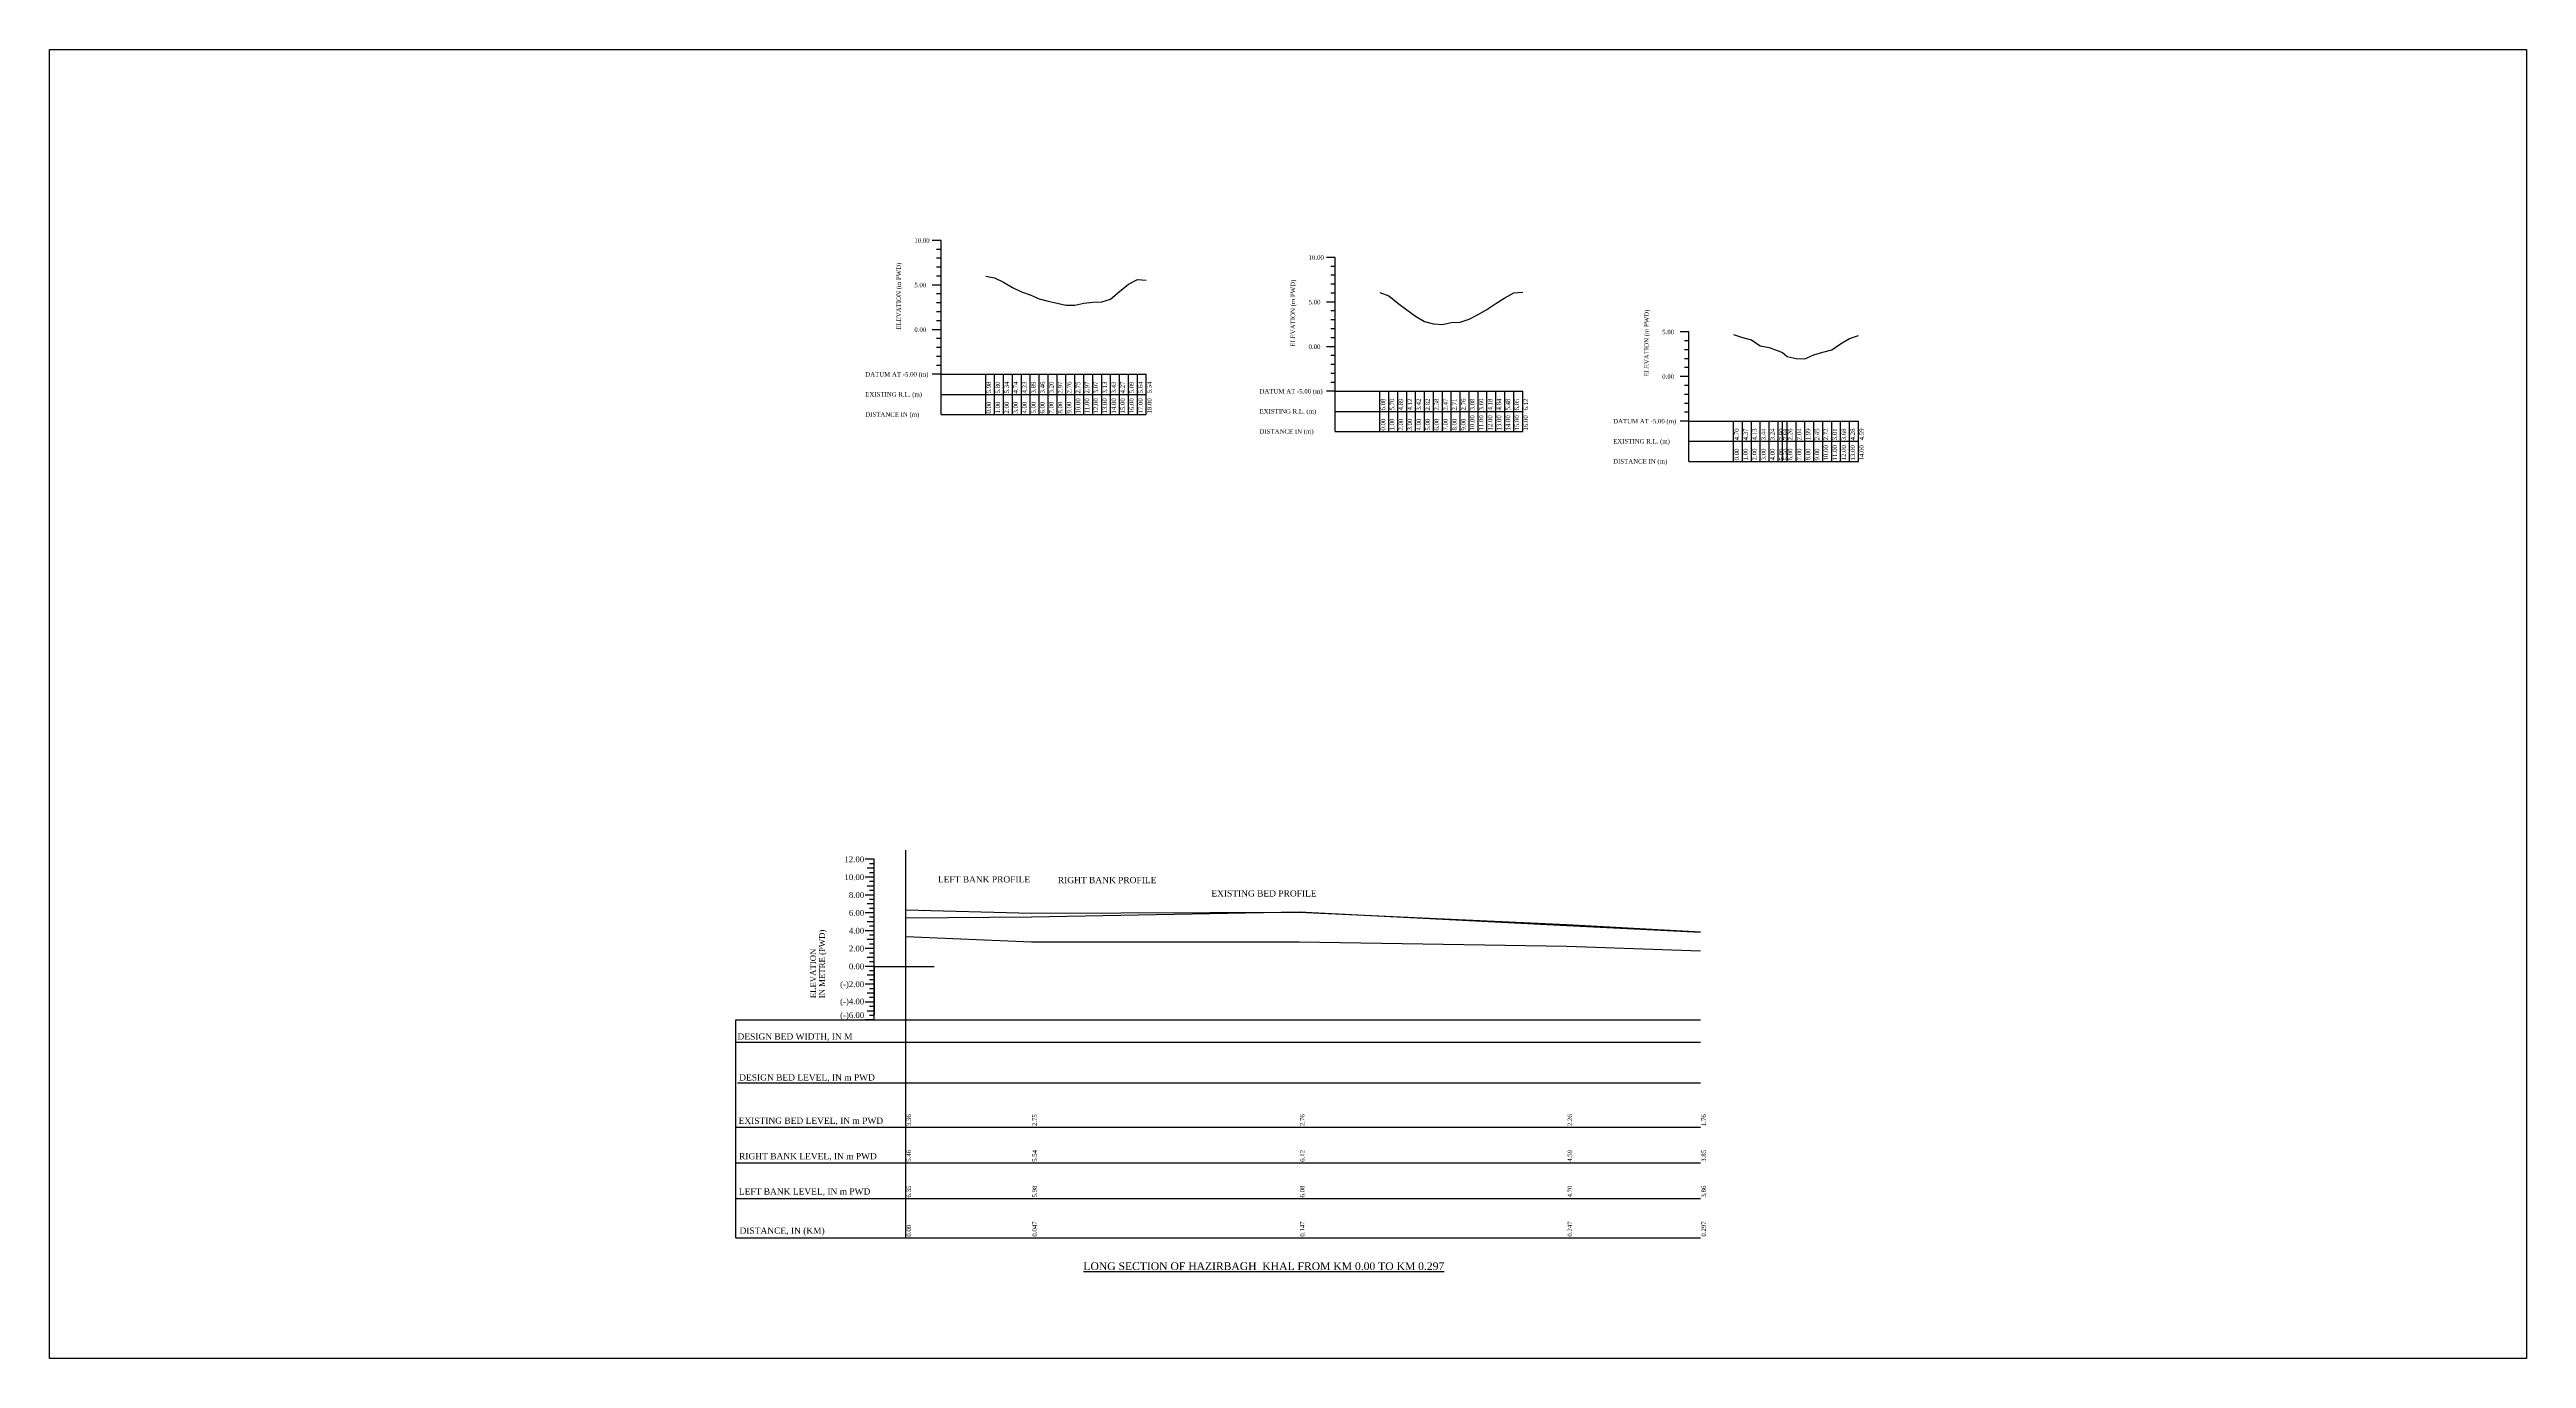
# Model space of a CAD drawing. Header units: metres. Extents: x -148477 to 168932, y -55673 to -2736.
# Drawn here: x -17944.7 to -17667.1, y -15491.3 to -15344.6 of the extents above; entities that cross this region are included whole.
import ezdxf
from ezdxf.enums import TextEntityAlignment as Align

# ---------------------------------------------------------------- set-up
doc = ezdxf.new("R2010")
doc.units = ezdxf.units.M
doc.styles.add('liza', font='times.ttf', dxfattribs={"height": 2})
doc.styles.get("Standard").update_dxf_attribs({"font": 'times.ttf'})

msp = doc.modelspace()

# ---------------------------------------------------------------- linework, layer by layer
at = {"color": 6, "linetype": 'Continuous', "lineweight": -3, "ltscale": 0.5}
for p, q in [((-17844.7614, -15366.0254), (-17845.7614, -15366.0254)), ((-17844.7614, -15385.5254), (-17844.7614, -15366.0254)), ((-17844.7614, -15367.0254), (-17845.2614, -15367.0254)), ((-17844.7614, -15368.0254), (-17845.2614, -15368.0254)), ((-17844.7614, -15369.0254), (-17845.2614, -15369.0254)), ((-17800.5744, -15367.9313), (-17801.5744, -15367.9313)), ((-17800.5744, -15368.9313), (-17801.0744, -15368.9313)), ((-17800.5744, -15387.4313), (-17800.5744, -15367.9313)), ((-17844.7614, -15371.0254), (-17845.7614, -15371.0254)), ((-17844.7614, -15370.0254), (-17845.2614, -15370.0254)), ((-17844.7614, -15372.0254), (-17845.2614, -15372.0254)), ((-17800.5744, -15369.9313), (-17801.0744, -15369.9313)), ((-17800.5744, -15370.9313), (-17801.0744, -15370.9313)), ((-17800.5744, -15371.9313), (-17801.0744, -15371.9313)), ((-17844.7614, -15373.0254), (-17845.2614, -15373.0254)), ((-17844.7614, -15374.0254), (-17845.2614, -15374.0254)), ((-17844.7614, -15375.0254), (-17845.2614, -15375.0254)), ((-17800.5744, -15372.9313), (-17801.5744, -15372.9313)), ((-17800.5744, -15373.9313), (-17801.0744, -15373.9313)), ((-17800.5744, -15374.9313), (-17801.0744, -15374.9313)), ((-17844.7614, -15376.0254), (-17845.7614, -15376.0254)), ((-17844.7614, -15377.0254), (-17845.2614, -15377.0254)), ((-17800.5744, -15377.9313), (-17801.5744, -15377.9313)), ((-17800.5744, -15375.9313), (-17801.0744, -15375.9313)), ((-17800.5744, -15376.9313), (-17801.0744, -15376.9313)), ((-17760.9359, -15376.2816), (-17761.9359, -15376.2816)), ((-17760.9359, -15377.2816), (-17761.4359, -15377.2816)), ((-17760.9359, -15390.7816), (-17760.9359, -15376.2816)), ((-17844.7614, -15378.0254), (-17845.2614, -15378.0254)), ((-17844.7614, -15379.0254), (-17845.2614, -15379.0254)), ((-17844.7614, -15380.0254), (-17845.2614, -15380.0254)), ((-17800.5744, -15378.9313), (-17801.0744, -15378.9313)), ((-17800.5744, -15379.9313), (-17801.0744, -15379.9313)), ((-17760.9359, -15378.2816), (-17761.4359, -15378.2816)), ((-17760.9359, -15379.2816), (-17761.4359, -15379.2816)), ((-17760.9359, -15380.2816), (-17761.4359, -15380.2816)), ((-17844.7614, -15381.0254), (-17845.7614, -15381.0254)), ((-17844.7614, -15381.0254), (-17821.7614, -15381.0254)), ((-17844.7614, -15383.2754), (-17821.7614, -15383.2754)), ((-17839.7614, -15385.5254), (-17839.7614, -15381.0254)), ((-17838.7614, -15385.5254), (-17838.7614, -15381.0254)), ((-17837.7614, -15385.5254), (-17837.7614, -15381.0254)), ((-17836.7614, -15385.5254), (-17836.7614, -15381.0254)), ((-17835.7614, -15385.5254), (-17835.7614, -15381.0254)), ((-17834.7614, -15385.5254), (-17834.7614, -15381.0254)), ((-17833.7614, -15385.5254), (-17833.7614, -15381.0254)), ((-17832.7614, -15385.5254), (-17832.7614, -15381.0254)), ((-17831.7614, -15385.5254), (-17831.7614, -15381.0254)), ((-17830.7614, -15385.5254), (-17830.7614, -15381.0254)), ((-17829.7614, -15385.5254), (-17829.7614, -15381.0254)), ((-17828.7614, -15385.5254), (-17828.7614, -15381.0254)), ((-17827.7614, -15385.5254), (-17827.7614, -15381.0254)), ((-17826.7614, -15385.5254), (-17826.7614, -15381.0254)), ((-17825.7614, -15385.5254), (-17825.7614, -15381.0254)), ((-17824.7614, -15385.5254), (-17824.7614, -15381.0254)), ((-17823.7614, -15385.5254), (-17823.7614, -15381.0254)), ((-17822.7614, -15385.5254), (-17822.7614, -15381.0254)), ((-17821.7614, -15385.5254), (-17821.7614, -15381.0254)), ((-17800.5744, -15382.9313), (-17801.5744, -15382.9313)), ((-17800.5744, -15380.9313), (-17801.0744, -15380.9313)), ((-17800.5744, -15381.9313), (-17801.0744, -15381.9313)), ((-17800.5744, -15382.9313), (-17779.5744, -15382.9313)), ((-17795.5744, -15387.4313), (-17795.5744, -15382.9313)), ((-17794.5744, -15387.4313), (-17794.5744, -15382.9313)), ((-17793.5744, -15387.4313), (-17793.5744, -15382.9313)), ((-17792.5744, -15387.4313), (-17792.5744, -15382.9313)), ((-17791.5744, -15387.4313), (-17791.5744, -15382.9313)), ((-17790.5744, -15387.4313), (-17790.5744, -15382.9313)), ((-17789.5744, -15387.4313), (-17789.5744, -15382.9313)), ((-17788.5744, -15387.4313), (-17788.5744, -15382.9313)), ((-17787.5744, -15387.4313), (-17787.5744, -15382.9313)), ((-17786.5744, -15387.4313), (-17786.5744, -15382.9313)), ((-17785.5744, -15387.4313), (-17785.5744, -15382.9313)), ((-17784.5744, -15387.4313), (-17784.5744, -15382.9313)), ((-17783.5744, -15387.4313), (-17783.5744, -15382.9313)), ((-17782.5744, -15387.4313), (-17782.5744, -15382.9313)), ((-17781.5744, -15387.4313), (-17781.5744, -15382.9313)), ((-17780.5744, -15387.4313), (-17780.5744, -15382.9313)), ((-17779.5744, -15387.4313), (-17779.5744, -15382.9313)), ((-17760.9359, -15381.2816), (-17761.9359, -15381.2816)), ((-17760.9359, -15382.2816), (-17761.4359, -15382.2816)), ((-17760.9359, -15383.2816), (-17761.4359, -15383.2816)), ((-17844.7614, -15385.5254), (-17821.7614, -15385.5254)), ((-17800.5744, -15385.1813), (-17779.5744, -15385.1813)), ((-17760.9359, -15386.2816), (-17761.9359, -15386.2816)), ((-17760.9359, -15384.2816), (-17761.4359, -15384.2816)), ((-17760.9359, -15385.2816), (-17761.4359, -15385.2816)), ((-17760.9359, -15386.2816), (-17741.9359, -15386.2816)), ((-17755.9359, -15390.7816), (-17755.9359, -15386.2816)), ((-17754.9359, -15390.7816), (-17754.9359, -15386.2816)), ((-17753.9359, -15390.7816), (-17753.9359, -15386.2816)), ((-17752.9359, -15390.7816), (-17752.9359, -15386.2816)), ((-17751.9359, -15390.7816), (-17751.9359, -15386.2816)), ((-17750.9359, -15390.7816), (-17750.9359, -15386.2816)), ((-17750.4359, -15390.7816), (-17750.4359, -15386.2816)), ((-17749.9359, -15390.7816), (-17749.9359, -15386.2816)), ((-17748.9359, -15390.7816), (-17748.9359, -15386.2816)), ((-17747.9359, -15390.7816), (-17747.9359, -15386.2816)), ((-17746.9359, -15390.7816), (-17746.9359, -15386.2816)), ((-17745.9359, -15390.7816), (-17745.9359, -15386.2816)), ((-17744.9359, -15390.7816), (-17744.9359, -15386.2816)), ((-17743.9359, -15390.7816), (-17743.9359, -15386.2816)), ((-17742.9359, -15390.7816), (-17742.9359, -15386.2816)), ((-17741.9359, -15390.7816), (-17741.9359, -15386.2816)), ((-17800.5744, -15387.4313), (-17779.5744, -15387.4313)), ((-17760.9359, -15388.5316), (-17741.9359, -15388.5316)), ((-17760.9359, -15390.7816), (-17741.9359, -15390.7816)), ((-17848.73, -15477.77), (-17848.73, -15434.3397)), ((-17852.2814, -15447.3825), (-17845.528, -15447.3825))]:
    msp.add_line(p, q, dxfattribs=at)
at = {"color": 0, "lineweight": 30}
for p, q in [((-17852.2814, -15435.3825), (-17853.2814, -15435.3825)), ((-17852.2814, -15435.8825), (-17852.7814, -15435.8825)), ((-17852.2814, -15453.3825), (-17852.2814, -15435.3825)), ((-17852.2814, -15437.3825), (-17853.2814, -15437.3825)), ((-17852.2814, -15437.3825), (-17853.2814, -15437.3825)), ((-17852.2814, -15437.3825), (-17853.2814, -15437.3825)), ((-17852.2814, -15436.3825), (-17853.0314, -15436.3825)), ((-17852.2814, -15438.3825), (-17853.0314, -15438.3825)), ((-17852.2814, -15436.8825), (-17852.7814, -15436.8825)), ((-17852.2814, -15437.8825), (-17852.7814, -15437.8825)), ((-17852.2814, -15438.8825), (-17852.7814, -15438.8825)), ((-17852.2814, -15439.3825), (-17853.2814, -15439.3825)), ((-17852.2814, -15439.3825), (-17853.2814, -15439.3825)), ((-17852.2814, -15441.3825), (-17853.2814, -15441.3825)), ((-17852.2814, -15440.3825), (-17853.0314, -15440.3825)), ((-17852.2814, -15440.3825), (-17853.0314, -15440.3825)), ((-17852.2814, -15439.8825), (-17852.7814, -15439.8825)), ((-17852.2814, -15439.8825), (-17852.7814, -15439.8825)), ((-17852.2814, -15440.8825), (-17852.7814, -15440.8825)), ((-17852.2814, -15443.3825), (-17853.2814, -15443.3825)), ((-17852.2814, -15442.3825), (-17853.0314, -15442.3825)), ((-17852.2814, -15444.3825), (-17853.0314, -15444.3825)), ((-17852.2814, -15441.8825), (-17852.7814, -15441.8825)), ((-17852.2814, -15442.8825), (-17852.7814, -15442.8825)), ((-17852.2814, -15443.8825), (-17852.7814, -15443.8825)), ((-17852.2814, -15445.3825), (-17853.2814, -15445.3825)), ((-17852.2814, -15447.3825), (-17853.2814, -15447.3825)), ((-17852.2814, -15446.3825), (-17853.0314, -15446.3825)), ((-17852.2814, -15444.8825), (-17852.7814, -15444.8825)), ((-17852.2814, -15445.8825), (-17852.7814, -15445.8825)), ((-17852.2814, -15446.8825), (-17852.7814, -15446.8825)), ((-17852.2814, -15449.3825), (-17853.2814, -15449.3825)), ((-17852.2814, -15448.3825), (-17853.0314, -15448.3825)), ((-17852.2814, -15447.8825), (-17852.7814, -15447.8825)), ((-17852.2814, -15448.8825), (-17852.7814, -15448.8825)), ((-17852.2814, -15449.8825), (-17852.7814, -15449.8825)), ((-17852.2814, -15451.3825), (-17853.2814, -15451.3825)), ((-17852.2814, -15450.3825), (-17853.0314, -15450.3825)), ((-17852.2814, -15452.3825), (-17853.0314, -15452.3825)), ((-17852.2814, -15450.8825), (-17852.7814, -15450.8825)), ((-17852.2814, -15451.8825), (-17852.7814, -15451.8825)), ((-17852.2814, -15452.8825), (-17852.7814, -15452.8825)), ((-17867.7814, -15453.3825), (-17759.63, -15453.3825)), ((-17852.2814, -15453.3825), (-17853.2814, -15453.3825)), ((-17867.7814, -15455.8771), (-17759.63, -15455.8771)), ((-17867.5871, -15460.4297), (-17759.63, -15460.4297)), ((-17867.7814, -15477.7825), (-17759.63, -15477.7825))]:
    msp.add_line(p, q, dxfattribs=at)
at = {"lineweight": 30}
for p, q in [((-17852.2814, -15447.3825), (-17852.2814, -15452.8125)), ((-17867.7814, -15477.7825), (-17867.7814, -15453.3825)), ((-17867.7814, -15465.3825), (-17759.63, -15465.3825)), ((-17867.7814, -15469.3825), (-17759.63, -15469.3825)), ((-17867.7814, -15473.3825), (-17759.63, -15473.3825))]:
    msp.add_line(p, q, dxfattribs=at)
at = {"color": 6, "linetype": 'Continuous', "lineweight": -3, "ltscale": 0.5}
msp.add_lwpolyline([(-17944.6933, -15344.6317), (-17667.0619, -15344.6317), (-17667.0619, -15491.3183), (-17944.6933, -15491.3183)], close=True, dxfattribs=at)
for points in [[(-17839.7614, -15370.0454), (-17838.7614, -15370.2254), (-17837.7614, -15370.6854), (-17836.7614, -15371.2854), (-17835.7614, -15371.7954), (-17834.7614, -15372.1354), (-17833.7614, -15372.5654), (-17832.7614, -15372.8254), (-17831.7614, -15373.0554), (-17830.7614, -15373.2654), (-17829.7614, -15373.2754), (-17828.7614, -15373.0554), (-17827.7614, -15372.9554), (-17826.7614, -15372.8954), (-17825.7614, -15372.5954), (-17824.7614, -15371.7554), (-17823.7614, -15370.9354), (-17822.7614, -15370.3854), (-17821.7614, -15370.4854)], [(-17795.5744, -15371.8533), (-17794.5744, -15372.2333), (-17793.5744, -15373.0433), (-17792.5744, -15373.8133), (-17791.5744, -15374.5133), (-17790.5744, -15375.1133), (-17789.5744, -15375.3533), (-17788.5744, -15375.4633), (-17787.5744, -15375.2233), (-17786.5744, -15375.1733), (-17785.5744, -15374.8533), (-17784.5744, -15374.3333), (-17783.5744, -15373.7533), (-17782.5744, -15373.0933), (-17781.5744, -15372.4533), (-17780.5744, -15371.8833), (-17779.5744, -15371.8133)], [(-17755.9359, -15376.5776), (-17754.9359, -15376.9076), (-17753.9359, -15377.1476), (-17752.9359, -15377.8376), (-17751.9359, -15378.0376), (-17750.9359, -15378.3776), (-17750.4359, -15378.5976), (-17749.9359, -15379.0176), (-17748.9359, -15379.2376), (-17747.9359, -15379.2876), (-17746.9359, -15378.8276), (-17745.9359, -15378.5576), (-17744.9359, -15378.2676), (-17743.9359, -15377.5976), (-17742.9359, -15376.9976), (-17741.9359, -15376.6876)], [(-17848.73, -15441.0315), (-17834.63, -15441.4025), (-17804.63, -15441.3045), (-17774.63, -15442.6785), (-17759.63, -15443.5205)]]:
    msp.add_lwpolyline(points, dxfattribs=at)
at = {"color": 6, "lineweight": 30}
msp.add_lwpolyline([(-17845.1856, -15437.6531, 0, 0, 0), (-17845.8907, -15437.6527, 0, 0, 0), (-17846.445, -15440.0024, 0.2996, 0, 0), (-17846.7218, -15441.0844, 0, 0, 0)], format="xyseb", dxfattribs=at)
at = {"color": 3, "lineweight": 30}
msp.add_lwpolyline([(-17831.7976, -15437.6938, 0, 0, 0), (-17832.9538, -15437.7, 0, 0, 0), (-17833.5734, -15440.6912, 0.2996, 0, 0), (-17833.8025, -15441.8266, 0, 0, 0)], format="xyseb", dxfattribs=at)
at = {"color": 3, "linetype": 'Continuous', "lineweight": -3, "ltscale": 0.5}
msp.add_lwpolyline([(-17848.73, -15441.9215), (-17834.63, -15441.8425), (-17804.63, -15441.2645), (-17774.63, -15442.7885), (-17759.63, -15443.5305)], dxfattribs=at)
at = {"color": 4, "lineweight": 30}
msp.add_lwpolyline([(-17814.6085, -15439.268, 0, 0, 0), (-17815.4804, -15439.2488, 0, 0, 0), (-17816.456, -15443.3785, 0.2996, 0, 0), (-17816.7495, -15444.6278, 0, 0, 0)], format="xyseb", dxfattribs=at)
at = {"color": 0, "lineweight": 30}
msp.add_lwpolyline([(-17857.2814, -15451.0825, 0, 0, 0), (-17857.2814, -15443.3359, 0.2767, 0, 0), (-17857.2814, -15442.7825, 0, 0, 0)], format="xyseb", dxfattribs=at)
at = {"color": 5, "linetype": 'Continuous', "lineweight": -3, "ltscale": 0.5}
msp.add_lwpolyline([(-17848.73, -15444.0215), (-17834.63, -15444.6325), (-17804.63, -15444.6245), (-17774.63, -15445.1185), (-17759.63, -15445.6205)], dxfattribs=at)

# ---------------------------------------------------------------- texts
at = {"color": 0, "lineweight": 30}
for s, p in [('12.00', (-17853.3814, -15435.7075)), ('10.00', (-17853.3814, -15437.7075)), ('8.00', (-17853.3814, -15439.7075)), ('6.00', (-17853.3814, -15441.7075)), ('4.00', (-17853.3814, -15443.7075)), ('0.00', (-17853.3814, -15447.7075)), ('2.00', (-17853.3814, -15445.7075)), ('(-)2.00', (-17853.3814, -15449.7075)), ('(-)4.00', (-17853.3814, -15451.6325)), ('(-)6.00', (-17853.3814, -15453.1669))]:
    msp.add_text(s, height=0.65, dxfattribs=at).set_placement(p, align=Align.RIGHT)
for s, p in [('IN METRE (PWD)', (-17857.7814, -15450.9525)), ('ELEVATION', (-17858.7814, -15450.9525))]:
    msp.add_text(s, height=0.65, rotation=90, dxfattribs=at).set_placement(p)
at = {"color": 6, "linetype": 'Continuous', "lineweight": -3, "ltscale": 0.5, "char_height": 0.5, "attachment_point": 1, "style": 'liza'}
for s, insert, width in [('10.00', (-17847.7614, -15365.7754), 2), ('10.00', (-17803.5744, -15367.6813), 2), ('5.00', (-17847.7614, -15370.7754), 2), ('5.00', (-17803.5744, -15372.6813), 2), ('0.00', (-17847.7614, -15375.7754), 2), ('0.00', (-17803.5744, -15377.6813), 2), ('5.00', (-17763.9359, -15376.0316), 2), ('DATUM AT -5.00 (m)', (-17853.2614, -15380.7754), 7.5), ('EXISTING R.L. (m)', (-17853.2614, -15383.0254), 7.5), ('DATUM AT -5.00 (m)', (-17809.0744, -15382.6813), 7.5), ('0.00', (-17763.9359, -15381.0316), 2), ('DISTANCE IN (m)', (-17853.2614, -15385.2754), 7.5), ('EXISTING R.L. (m)', (-17809.0744, -15384.9313), 7.5), ('DATUM AT -5.00 (m)', (-17769.4359, -15386.0316), 7.5), ('DISTANCE IN (m)', (-17809.0744, -15387.1813), 7.5), ('EXISTING R.L. (m)', (-17769.4359, -15388.2816), 7.5), ('DISTANCE IN (m)', (-17769.4359, -15390.5316), 7.5)]:
    msp.add_mtext(s, dxfattribs=dict(at, insert=insert, width=width))
at = {"color": 6, "linetype": 'Continuous', "lineweight": -3, "ltscale": 0.5, "char_height": 0.5, "attachment_point": 1, "rotation": 90, "style": 'liza'}
for s, insert, width in [('ELEVATION (m PWD)', (-17849.7614, -15376.0254), 10), ('ELEVATION (m PWD)', (-17805.5744, -15377.9313), 10), ('ELEVATION (m PWD)', (-17765.9359, -15381.2816), 10), ('5.98', (-17839.6614, -15383.1754), 2.15), ('5.80', (-17838.6614, -15383.1754), 2.15), ('5.34', (-17837.6614, -15383.1754), 2.15), ('4.74', (-17836.6614, -15383.1754), 2.15), ('4.23', (-17835.6614, -15383.1754), 2.15), ('3.89', (-17834.6614, -15383.1754), 2.15), ('3.46', (-17833.6614, -15383.1754), 2.15), ('3.20', (-17832.6614, -15383.1754), 2.15), ('2.97', (-17831.6614, -15383.1754), 2.15), ('2.76', (-17830.6614, -15383.1754), 2.15), ('2.75', (-17829.6614, -15383.1754), 2.15), ('2.97', (-17828.6614, -15383.1754), 2.15), ('3.07', (-17827.6614, -15383.1754), 2.15), ('3.13', (-17826.6614, -15383.1754), 2.15), ('3.43', (-17825.6614, -15383.1754), 2.15), ('4.27', (-17824.6614, -15383.1754), 2.15), ('5.09', (-17823.6614, -15383.1754), 2.15), ('5.64', (-17822.6614, -15383.1754), 2.15), ('5.54', (-17821.6614, -15383.1754), 2.15), ('0.00', (-17839.6614, -15385.4254), 2.15), ('1.00', (-17838.6614, -15385.4254), 2.15), ('2.00', (-17837.6614, -15385.4254), 2.15), ('3.00', (-17836.6614, -15385.4254), 2.15), ('4.00', (-17835.6614, -15385.4254), 2.15), ('5.00', (-17834.6614, -15385.4254), 2.15), ('6.00', (-17833.6614, -15385.4254), 2.15), ('7.00', (-17832.6614, -15385.4254), 2.15), ('8.00', (-17831.6614, -15385.4254), 2.15), ('9.00', (-17830.6614, -15385.4254), 2.15), ('10.00', (-17829.6614, -15385.4254), 2.15), ('11.00', (-17828.6614, -15385.4254), 2.15), ('12.00', (-17827.6614, -15385.4254), 2.15), ('13.00', (-17826.6614, -15385.4254), 2.15), ('14.00', (-17825.6614, -15385.4254), 2.15), ('15.00', (-17824.6614, -15385.4254), 2.15), ('16.00', (-17823.6614, -15385.4254), 2.15), ('17.00', (-17822.6614, -15385.4254), 2.15), ('18.00', (-17821.6614, -15385.4254), 2.15), ('6.08', (-17795.4744, -15385.0813), 2.15), ('0.00', (-17795.4744, -15387.3313), 2.15), ('5.70', (-17794.4744, -15385.0813), 2.15), ('1.00', (-17794.4744, -15387.3313), 2.15), ('4.89', (-17793.4744, -15385.0813), 2.15), ('2.00', (-17793.4744, -15387.3313), 2.15), ('3.00', (-17792.4744, -15387.3313), 2.15), ('4.12', (-17792.4744, -15385.0813), 2.15), ('4.00', (-17791.4744, -15387.3313), 2.15), ('3.42', (-17791.4744, -15385.0813), 2.15), ('2.82', (-17790.4744, -15385.0813), 2.15), ('5.00', (-17790.4744, -15387.3313), 2.15), ('2.58', (-17789.4744, -15385.0813), 2.15), ('6.00', (-17789.4744, -15387.3313), 2.15), ('7.00', (-17788.4744, -15387.3313), 2.15), ('2.47', (-17788.4744, -15385.0813), 2.15), ('8.00', (-17787.4744, -15387.3313), 2.15), ('2.71', (-17787.4744, -15385.0813), 2.15), ('9.00', (-17786.4744, -15387.3313), 2.15), ('2.76', (-17786.4744, -15385.0813), 2.15), ('3.08', (-17785.4744, -15385.0813), 2.15), ('10.00', (-17785.4744, -15387.3313), 2.15), ('3.60', (-17784.4744, -15385.0813), 2.15), ('11.00', (-17784.4744, -15387.3313), 2.15), ('4.18', (-17783.4744, -15385.0813), 2.15), ('12.00', (-17783.4744, -15387.3313), 2.15), ('4.84', (-17782.4744, -15385.0813), 2.15), ('13.00', (-17782.4744, -15387.3313), 2.15), ('5.48', (-17781.4744, -15385.0813), 2.15), ('14.00', (-17781.4744, -15387.3313), 2.15), ('6.05', (-17780.4744, -15385.0813), 2.15), ('15.00', (-17780.4744, -15387.3313), 2.15), ('16.00', (-17779.4744, -15387.3313), 2.15), ('6.12', (-17779.4744, -15385.0813), 2.15), ('4.70', (-17755.8359, -15388.4316), 2.15), ('4.37', (-17754.8359, -15388.4316), 2.15), ('4.13', (-17753.8359, -15388.4316), 2.15), ('3.44', (-17752.8359, -15388.4316), 2.15), ('3.24', (-17751.8359, -15388.4316), 2.15), ('2.90', (-17750.8359, -15388.4316), 2.15), ('2.68', (-17750.3359, -15388.4316), 2.15), ('2.26', (-17749.8359, -15388.4316), 2.15), ('2.04', (-17748.8359, -15388.4316), 2.15), ('1.99', (-17747.8359, -15388.4316), 2.15), ('2.45', (-17746.8359, -15388.4316), 2.15), ('10.00', (-17745.8359, -15390.6816), 2.15), ('2.72', (-17745.8359, -15388.4316), 2.15), ('3.01', (-17744.8359, -15388.4316), 2.15), ('11.00', (-17744.8359, -15390.6816), 2.15), ('3.68', (-17743.8359, -15388.4316), 2.15), ('12.00', (-17743.8359, -15390.6816), 2.15), ('4.28', (-17742.8359, -15388.4316), 2.15), ('13.00', (-17742.8359, -15390.6816), 2.15), ('14.00', (-17741.8359, -15390.6816), 2.15), ('4.59', (-17741.8359, -15388.4316), 2.15), ('0.00', (-17755.8359, -15390.6816), 2.15), ('1.00', (-17754.8359, -15390.6816), 2.15), ('2.00', (-17753.8359, -15390.6816), 2.15), ('3.00', (-17752.8359, -15390.6816), 2.15), ('4.00', (-17751.8359, -15390.6816), 2.15), ('5.00', (-17750.8359, -15390.6816), 2.15), ('5.50', (-17750.3359, -15390.6816), 2.15), ('6.00', (-17749.8359, -15390.6816), 2.15), ('7.00', (-17748.8359, -15390.6816), 2.15), ('8.00', (-17747.8359, -15390.6816), 2.15), ('9.00', (-17746.8359, -15390.6816), 2.15), ('3.36', (-17848.63, -15465.2825), 2.15), ('2.75', (-17834.53, -15465.2825), 2.15), ('2.76', (-17804.53, -15465.2825), 2.15), ('2.26', (-17774.53, -15465.2825), 2.15), ('1.76', (-17759.53, -15465.2825), 2.15), ('5.46', (-17848.63, -15469.2825), 2.15), ('5.54', (-17834.53, -15469.2825), 2.15), ('6.12', (-17804.53, -15469.2825), 2.15), ('4.59', (-17774.53, -15469.2825), 2.15), ('3.85', (-17759.53, -15469.2825), 2.15), ('6.35', (-17848.63, -15473.2825), 2.15), ('5.98', (-17834.53, -15473.2825), 2.15), ('6.08', (-17804.53, -15473.2825), 2.15), ('4.70', (-17774.53, -15473.2825), 2.15), ('3.86', (-17759.53, -15473.2825), 2.15), ('0.00', (-17848.63, -15477.67), 2.15), ('0.047', (-17834.53, -15477.67), 2.15), ('0.147', (-17804.53, -15477.67), 2.15), ('0.247', (-17774.53, -15477.67), 2.15), ('0.297', (-17759.53, -15477.67), 2.15)]:
    msp.add_mtext(s, dxfattribs=dict(at, insert=insert, width=width))
at = {"color": 6, "lineweight": 30, "insert": (-17845.1208, -15437.2769), "char_height": 0.7, "attachment_point": 1}
msp.add_mtext('LEFT BANK PROFILE', dxfattribs=at)
at = {"color": 3, "lineweight": 30, "insert": (-17831.6747, -15437.3544), "char_height": 0.7, "attachment_point": 1}
msp.add_mtext('RIGHT BANK PROFILE', dxfattribs=at)
at = {"color": 4, "lineweight": 30, "insert": (-17814.4769, -15438.8527), "char_height": 0.7, "attachment_point": 1}
msp.add_mtext('EXISTING BED PROFILE', dxfattribs=at)
at = {"color": 0, "lineweight": 30, "char_height": 0.7, "attachment_point": 1}
for s, insert in [('DESIGN BED WIDTH, IN M', (-17867.5835, -15454.8884)), ('DESIGN BED LEVEL, IN m PWD', (-17867.3929, -15459.4768)), ('EXISTING BED LEVEL, IN m PWD', (-17867.4636, -15464.3254)), ('RIGHT BANK LEVEL, IN m PWD', (-17867.4087, -15468.3004)), ('LEFT BANK LEVEL, IN m PWD', (-17867.4315, -15472.2501)), ('DISTANCE, IN (KM)', (-17867.3532, -15476.6432))]:
    msp.add_mtext(s, dxfattribs=dict(at, insert=insert))
at = {"color": 0, "linetype": 'ByBlock', "lineweight": 30, "insert": (-17828.8123, -15480.5449), "char_height": 0.861585, "width": 43.932388, "attachment_point": 1}
msp.add_mtext('\\pi-861.6,l861.6,t3.705e+004;{\\LLONG SECTION OF HAZIRBAGH  KHAL FROM KM 0.00 TO KM 0.297}', dxfattribs=at)

doc.saveas('drawing.dxf')
